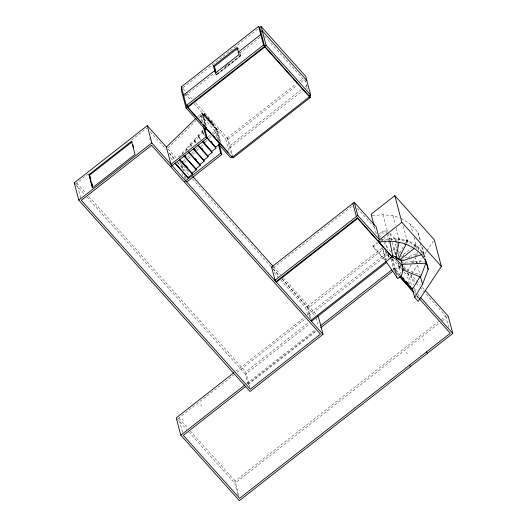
<?xml version="1.0" encoding="UTF-8"?>
<svg xmlns="http://www.w3.org/2000/svg" width="527" height="527" viewBox="0 0 527 527"><rect width="100%" height="100%" fill="white"/><g stroke="black" fill="none" stroke-linecap="round" stroke-linejoin="round"><path stroke-width="0.4" stroke-dasharray="2.63 1.98" d="M395.718 254.567L396.166 252.222M396.311 251.438L396.91 248.303M397.062 247.519L397.503 245.174M397.654 244.39L398.847 238.125L407.147 240.701L416.468 246.682L415.177 247.697M398.827 240.727L399.123 239.159L389.255 238.303L389.697 240.714M395.856 254.561L394.407 249.08L395.77 244.001L396.805 247.921M399.953 275.153L395.599 270.279L399.255 267.413L399.835 265.239M400.303 265.549L399.525 268.454L401.034 269.066M416.613 254.712L418.03 250.964M418.313 250.213L420.862 243.467M397.773 257.084L406.87 239.666L416.198 245.648L423.675 254.007L422.14 254.495M406.007 242.881L407.147 240.701M406.666 243.191L407.424 241.741L399.123 239.159M407.648 270.825L412.18 263.23M412.595 262.538L415.474 257.71L420.322 276.043M411.594 274.047L417.503 265.14M419.327 262.4L422.055 258.296M422.509 257.611L426.6 251.445M427.054 250.76L433.418 241.175M197.79 116.625L200.115 114.372L215.886 131.994L217.934 139.747M168.093 147.758L196.011 120.703M198.916 117.883L203.211 114.089L216.729 129.194L219.792 140.795M183.356 161.17L185.102 159.477M187.428 157.224L189.173 155.537M191.499 153.278L193.824 151.025M196.149 148.772L197.315 147.646M208.363 136.934L211.274 134.115M211.854 133.555L216.729 129.194M184.483 162.428L186.229 160.742M188.554 158.482L190.3 156.796M192.625 154.536L196.116 151.157M196.696 150.59L200.188 147.211M200.767 146.651L203.093 144.391M205.418 142.138L207.164 140.445M209.489 138.193L211.235 136.5M213.56 134.247L215.886 131.994M183.146 87.607L258.434 28.616M236.478 50.348L238.395 48.846M185.306 95.815L213.936 73.385M259.969 37.318L239.469 53.379L240.128 55.855L216.498 74.366L216.011 72.509M80.71 197.961L76.758 183.021L89.643 172.928M131.506 140.129L146.961 128.021M224.989 66.857L226.906 65.355M227.545 64.854L229.456 63.352M239.798 52.087L240.806 55.908L216.274 75.13L240.635 55.724L239.831 52.667M204.759 124.556L201.762 113.213L202.322 112.771L217.361 129.576L220.965 143.192M204.147 113.542L213.297 123.502L213.593 125.274L204.581 115.202L204.147 113.542L213.158 123.614L213.593 125.274M204.581 115.202L204.285 113.43M204.621 135.465L202.46 133.048L201.907 130.973L203.112 130.031M200.682 139.807L198.521 137.389L197.974 135.314L203.389 131.071M195.662 142.936L194.582 141.73L194.035 139.648L202.46 133.048M182.494 153.706L182.217 152.665L190.642 146.065L190.095 143.99L198.521 137.389M178.284 157L186.703 150.406L186.156 148.324L194.582 141.73M219.601 140.604L216.801 130.017L217.361 129.576M228.771 150.722L225.688 139.049L296.589 83.497M299.81 80.974L303.025 78.451M232.96 157.138L228.217 139.207L297.076 85.255M300.937 82.232L304.151 79.709M301.332 89.682L229.258 146.15L230.385 147.408L302.458 90.94M305.192 86.659L306.483 85.644L307.61 86.909L305.68 88.417M273.368 267.828L352.728 205.655M379.275 233.883L382.497 231.36L385.981 230.852L387.806 231.86M385.125 260.41L373.109 246.985L372.833 245.944L377.154 242.558M373.109 246.985L378.05 243.112M307.518 314.79L305.68 307.827L382.194 247.874L383.142 249.278L386.001 260.107M311.068 318.815L308.209 307.985L383.142 249.278M235.714 371.278L304.263 317.57M307.498 315.034L386.39 253.217M182.487 432.206L178.745 418.049L233.823 374.895M237.064 372.358L305.107 319.046M308.993 316.002L388.05 254.06M392.582 250.509L394.407 249.08M249.877 387.569L245.727 371.845L308.196 322.899M248.151 384.427L245.45 374.203L309.408 324.092M399.723 257.301L411.389 248.164M413.978 246.129L415.922 244.607L423.405 252.967L421.863 253.454M401.943 256.814L403.886 255.292M414.255 247.17L416.198 245.648M246.748 383.511L315.298 329.797M392.905 268.994L394.196 267.986L400.23 274.725M247.934 383.887L315.976 330.574M248.118 384.578L316.16 331.266M399.387 276.451L393.919 270.344L398.979 266.379L420.045 275.002M409.347 283.671L407.252 275.733L408.656 274.633L407.015 272.808M239.014 495.933L235.068 480.993L438.543 321.569M441.132 319.54L445.671 315.989L424.34 292.156M237.697 494.359L234.792 483.351L439.143 323.235M442.377 320.706L447.555 316.655M404.67 257.808L417.746 253.645M420.823 252.664L423.128 251.926L424.61 256.873M401.1 260.075L404.176 259.093M407.252 258.111L411.87 256.642M414.947 255.661L418.016 254.679M372.246 215.503L383.043 214.779L392.905 215.635L399.697 217.743M381.047 239.91L389.532 239.344L399.394 240.2M379.783 241.056L384.407 240.74M400.612 262.341L424.354 261.135M403.339 263.25L405.797 263.131M411.528 262.841L418.076 262.505M399.255 267.413L403.017 268.954M403.768 269.264L406.027 270.186M401.205 218.211L410.533 224.199L418.01 232.552L421.145 242.716M423.082 339.533L424.11 340.416M406.231 352.728L407.259 353.617M264.633 36.053L305.423 81.632M238.784 48.267L239.021 49.61M239.673 55.348L240.292 56.04L239.726 53.886M390.132 233.435L395.711 239.666L397.16 245.147M357.28 208.29L374.684 227.736M390.751 251.946L383.669 241.853M403.86 266.59L407.14 270.265M410.428 273.935L420.282 284.942M422.47 287.393L424.663 289.837M397.549 262.209L399.189 264.047M399.736 264.653L401.923 267.097M402.47 267.709L404.11 269.541M406.844 272.597L415.592 282.373M416.139 282.986L419.42 286.655M419.966 287.268L423.794 291.543M395.573 260.015L398.3 263.059M391.989 258.678L401.251 269.033M403.978 272.077L407.252 275.733M413.86 289.962L417.147 293.638M417.7 294.25L419.887 296.701M372.833 245.944L385.395 259.982L389.255 256.959L385.692 251.445M393.735 269.653L399.202 275.759M415.059 293.48L416.699 295.318M417.246 295.924L418.886 297.762M416.837 295.957L418.524 297.841M216.05 73.859L216.669 74.551M183.04 88.72L186.848 92.976M187.395 93.582L192.829 99.656M195.55 102.699L228.217 139.207M204.726 115.09L213.731 125.162M184.905 93.463L190.886 100.15M194.147 103.799L225.688 139.049M201.762 113.213L216.801 130.017M201.907 130.973L204.074 133.39M202.184 132.013L204.344 134.431M197.974 135.314L201.215 138.937M198.244 136.348L200.952 139.372M194.035 139.648L196.196 142.066M194.305 140.689L196.472 143.107M190.095 143.99L192.256 146.407M190.372 145.024L191.453 146.236M186.156 148.324L187.777 150.142M168.093 148.963L176.321 158.166M179.068 161.229L181.262 163.686M183.455 166.137L188.943 172.27M273.454 266.715L280.588 274.686M283.335 277.755L316.259 314.547M273.269 268.948L279.27 275.647M281.998 278.697L308.209 307.985M150.254 131.697L166.163 149.477M169.45 153.153L174.938 159.286M177.685 162.349L189.2 175.227M192.493 178.903L270.944 266.57M273.138 269.027L278.625 275.153M281.912 278.836L315.923 316.846M169.239 153.397L174.641 159.437M177.349 162.461L182.21 167.896M274.047 272.485L277.867 276.747M280.595 279.797L305.68 307.827M170.636 157.889L173.337 160.906M76.758 183.021L85.539 192.829M88.832 196.512L245.727 371.845M75.875 184.7L84.109 193.903M86.85 196.966L245.45 374.203M200.576 404.65L201.703 405.909M182.256 419.005L183.383 420.263M178.745 418.049L187.493 427.832M190.227 430.882L235.068 480.993M176.762 418.504L186.617 429.518M188.804 431.962L234.792 483.351M379.091 235.062L380.922 237.782M381.377 238.461L383.215 241.175M387.648 253.856L388.985 255.918M385.079 251.102L389.084 257.308M445.671 315.989L448.787 327.781M422.39 247.42L425.078 257.604M418.01 232.552L420.078 240.391M421.738 246.656L424.426 256.84M410.533 224.199L412.806 232.815M414.051 237.519L417.153 249.271M403.274 226.05L408.036 244.067M411.139 274.732L413.833 284.916M414.657 288.052L415.902 292.748M416.936 296.668L417.351 298.236M408.267 273.177L411.587 285.746M392.905 215.635L395.388 225.036M396.218 228.171L399.736 241.491M398.61 250.635L399.644 254.548M398.043 252.624L398.873 255.753M398.135 263.184L400.83 273.368M389.835 233.652L395.217 254.021M383.043 214.779L387.595 232.012M387.806 232.796L389.875 240.635M385.981 230.852L386.601 233.204M386.811 233.988L388.465 240.259M388.676 241.043L389.295 243.388M392.595 258.922L397.378 277.018M391.693 258.52L396.041 274.975M390.981 259.231L393.919 270.344M382.497 231.36L383.531 235.273M383.735 236.056L387.464 250.16M388.498 254.08L389.328 257.216M381.943 246.919L385.468 260.252M374.433 226.781L376.522 234.699M304.869 79.537L307.472 89.392M316.134 317.629L318.624 327.063M307.083 306.727L309.942 317.557M215.872 73.602L216.274 75.13M215.701 73.411L216.11 74.939M227.091 137.949L232.032 156.631M219.028 140.459L216.162 129.635L202.645 114.53L205.714 126.131M214.759 130.736L216.604 137.712M203.211 114.089L206.274 125.689M202.322 112.771L205.721 125.63M201.242 115.63L203.29 123.384M200.115 114.372L202.368 122.896M182.158 164.681L183.818 170.972M185.273 176.479L185.899 178.837M181.031 163.423L182.612 169.404M184.358 176.005L185.003 178.462M181.934 173.258L182.553 175.596M149.661 138.239L150.287 140.597M395.711 239.666L395.751 242.558"/><path stroke-width="0.79" d="M398.952 242.545L396.12 257.426L392.47 255.417M401.093 260.035L402.747 266.3L402.806 270.641L401.449 275.72L397.793 278.585L385.672 261.023M425.981 262.841L420.599 277.083L402.536 269.686M374.018 225.213L371.12 214.245L394.835 195.669L434.327 239.805L441.369 266.445L418.181 301.365L414.683 297.465L422.516 284.343L428.187 269.356L426.738 263.875M395.843 256.392L398.32 259.159L406.284 243.915M419.907 276.734L412.489 289.165L400.5 275.759M196.044 118.318L166.387 147.059L170.959 164.358L206.057 136.855L203.396 126.776M201.571 122.587L186.308 105.532L181.374 86.85L258.592 26.35L259.719 27.608L264.837 46.982L309.435 96.816L232.209 157.323L187.619 107.488L187.039 105.295M182.032 88.477L181.097 89.215L186.031 107.89L204.72 128.772M259.719 27.608L261.122 26.508L305.719 76.343L310.653 95.025L309.25 96.125L309.435 96.816M213.475 65.908L237.097 47.397L239.001 54.597L215.372 73.108L213.475 65.908L214.766 67.357M237.776 48.155L214.146 66.665L215.859 73.141M260.825 31.798L262.229 30.698L306.826 80.532M238.342 52.114L260.76 34.551L261.886 35.81M317.359 315.778L318.46 317.004L323.025 334.302L250.015 391.502L78.8 200.161L74.228 182.862L147.237 125.663L166.993 147.738M88.865 174.674L131.546 141.236L135.031 154.431L92.35 187.875L88.865 174.674L89.992 175.932M132.106 141.862L89.425 175.307L92.706 187.724M186.308 105.532L263.526 45.032L258.592 26.35M186.031 107.89L266.063 45.19L261.122 26.508M187.619 107.488L264.837 46.982M78.8 200.161L151.809 142.955L147.237 125.663M204.318 129.089L206.123 127.672L206.393 128.713L219.911 143.818L215.701 147.119L215.978 148.159L211.762 151.46L212.038 152.494L207.822 155.794L208.099 156.835L203.89 160.136L204.16 161.17L199.95 164.47L200.22 165.511L196.011 168.811L196.288 169.846L192.072 173.146L192.348 174.187L188.139 177.487L188.409 178.521L174.892 163.416M204.588 130.129L206.393 128.713M170.682 166.716L207.183 138.114L204.522 128.035M184.2 181.822L220.701 153.219L218.448 144.694M186.729 181.98L221.827 154.483L219.166 144.398M309.784 95.137L310.377 97.383L233.158 157.889L232.032 156.631L230.622 157.731L218.237 143.884M276.201 281.484L357.49 217.789L357.675 218.481L276.385 282.176L275.074 280.226L271.603 267.077L354.296 202.282L376.087 226.636L379.565 239.785L357.767 215.431L354.296 202.282M275.074 280.226L357.767 215.431M378.155 240.885L401.87 222.302L394.835 195.669M233.771 372.8L176.216 417.891L180.787 435.19L239.363 500.65L452.772 333.439L448.2 316.147L425.21 290.449M310.739 320.568L392.029 256.873L357.49 217.789M386.614 262.426L311.681 321.134L310.93 320.297M398.32 259.159L398.043 258.125L399.624 259.883L413.879 248.718M180.787 435.19L244.811 385.026M320.475 325.745L391.607 270.008M245.523 386.607L183.317 435.348L239.64 498.292L450.242 333.281L419.031 298.401M320.693 327.715L392.622 271.359M412.219 288.124L410.816 289.224L409.973 286.049M421.369 254.739L401.376 261.115L399.347 258.849L399.624 259.883M390.23 257.894L393.023 257.492L396.666 259.501L402.747 266.3M379.012 241.109L379.282 242.143C399.137 238.099 424.604 247.321 428.187 269.356M401.982 264.376L426.541 263.131L425.335 259.218M266.063 45.19L310.653 95.025M263.526 45.032L310.377 97.383M401.87 222.302L441.369 266.445M357.675 218.481L392.029 256.873M402.951 277.769L404.044 278.987M406.225 281.425L408.405 283.862M420.441 297.314L452.772 333.439M399.749 276.372L410.685 288.592M399.914 277.044L414.15 292.953M215.846 71.889L214.72 70.625L183.541 95.058L184.292 95.894M426.369 351.983L427.496 353.242M181.374 86.85L182.125 87.693M203.191 124.405L206.439 128.028M208.6 130.446L210.76 132.863M213.152 135.531L215.312 137.949M217.282 140.149L219.64 142.784M220.174 143.384L228.204 152.356M211.103 141.249L212.183 142.455M206.512 136.849L215.701 147.119M206.057 136.855L207.183 138.114M220.701 153.219L221.827 154.483M206.782 137.883L215.978 148.159M409.525 365.185L410.652 366.443M203.376 141.355L205.003 143.166M202.572 141.183L211.762 151.46M202.302 141.618L212.038 152.494M201.604 148.113L202.684 149.319M198.093 144.918L207.822 155.794M197.829 145.353L208.099 156.835M193.883 148.219L195.504 150.03M193.613 148.654L203.89 160.136M193.35 149.088L204.16 161.17M195.352 158.601L196.433 159.806M188.594 151.783L199.95 164.47M188.33 152.217L200.22 165.511M184.924 155.689L186.005 156.894M184.114 155.518L196.011 168.811M183.851 155.952L196.288 169.846M182.065 161.236L183.146 162.441M185.853 165.465L187.474 167.276M179.635 159.246L192.072 173.146M179.371 159.681L192.348 174.187M192.79 176.565L272.907 266.102M271.603 267.077L272.354 267.914M175.162 162.981L188.139 177.487M151.809 142.955L323.025 334.302M74.228 182.862L75.328 184.088M379.453 241.794L382.576 246.623M379.282 242.143L381.515 245.589M420.447 276.51L422.516 284.343M412.2 288.065L414.683 297.465M402.391 269.073L402.806 270.641M396.047 257.156L396.666 259.501M392.398 255.14L393.023 257.492M396.251 275.759L396.666 277.327M352.892 203.382L356.364 216.531M214.601 67.166L215.359 70.045M232.032 156.631L232.209 157.323M214.008 136.486L214.186 137.178M200.491 121.381L200.668 122.073M132.929 144.971L133.542 147.296M90.196 176.71L90.809 179.042M91.836 182.922L92.449 185.254M389.828 240.951L392.747 256.458M187.329 105.993L186.973 106.276L187.612 106.316L187.329 105.993M151.532 145.314L81.329 200.319L250.299 389.143L320.495 334.144L151.532 145.314"/></g></svg>
